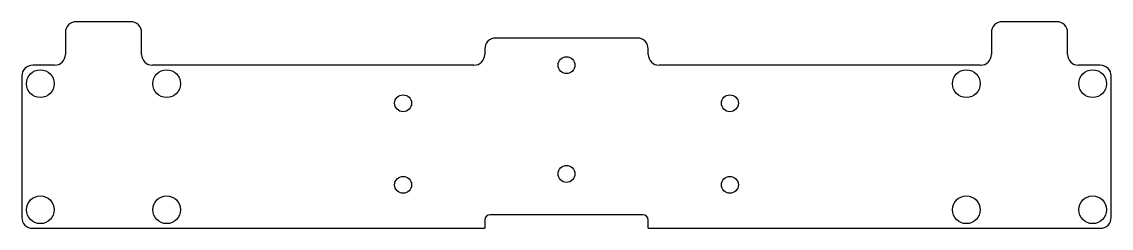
# Model space of a CAD drawing. Header units: millimetres. Extents: x 0 to 200, y 0 to 38.
import ezdxf

# ---------------------------------------------------------------- set-up
doc = ezdxf.new("R2010")
doc.units = ezdxf.units.MM

msp = doc.modelspace()

# ---------------------------------------------------------------- linework, layer by layer
at = {"color": 7, "linetype": 'Continuous', "lineweight": 25}
for p, q in [((20, 38), (10, 38)), ((190, 38), (180, 38)), ((8, 36), (8, 32)), ((22, 32), (22, 36)), ((178, 36), (178, 32)), ((192, 32), (192, 36)), ((113, 35), (87, 35)), ((85, 33), (85, 32)), ((115, 32), (115, 33)), ((6, 30), (2, 30)), ((83, 30), (24, 30)), ((176, 30), (117, 30)), ((198, 30), (194, 30)), ((0, 28), (0, 2)), ((200, 2), (200, 28)), ((114, 2.5), (86, 2.5)), ((2, 0), (85, 0)), ((85, 1.5), (85, 0)), ((115, 0), (115, 1.5)), ((115, 0), (198, 0))]:
    msp.add_line(p, q, dxfattribs=at)
for centre, radius in [((100, 30), 1.55), ((3.4, 26.6), 2.55), ((26.6, 26.6), 2.55), ((173.4, 26.6), 2.55), ((196.6, 26.6), 2.55), ((70, 23), 1.55), ((130, 23), 1.55), ((100, 10), 1.55), ((70, 8), 1.55), ((130, 8), 1.55), ((3.4, 3.4), 2.55), ((26.6, 3.4), 2.55), ((173.4, 3.4), 2.55), ((196.6, 3.4), 2.55)]:
    msp.add_circle(centre, radius, dxfattribs=at)
for centre, radius, start, end in [((20, 36), 2, 0, 90), ((10, 36), 2, 90, 180), ((180, 36), 2, 90, 180), ((190, 36), 2, 0, 90), ((87, 33), 2, 90, 180), ((113, 33), 2, 0, 90), ((6, 32), 2, 270, 0), ((24, 32), 2, 180, 270), ((83, 32), 2, 270, 0), ((117, 32), 2, 180, 270), ((176, 32), 2, 270, 0), ((194, 32), 2, 180, 270), ((2, 28), 2, 90, 180), ((198, 28), 2, 0, 90), ((2, 2), 2, 180, 270), ((86, 1.5), 1, 90, 180), ((114, 1.5), 1, 0, 90), ((198, 2), 2, 270, 0)]:
    msp.add_arc(centre, radius, start, end, dxfattribs=at)

doc.saveas('drawing.dxf')
